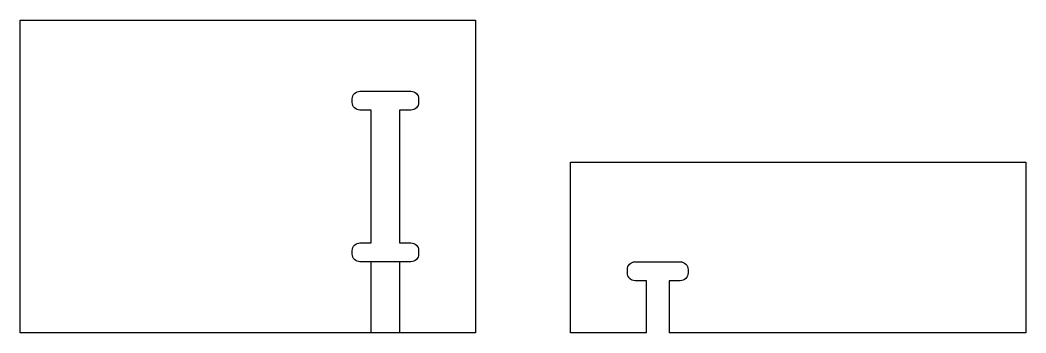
# Model space of a CAD drawing. Extents: x 265 to 795, y 5 to 170.
import ezdxf

# ---------------------------------------------------------------- set-up
doc = ezdxf.new("R2010")
doc.units = 0
doc.layers.add('1', color=7, linetype='CONTINUOUS')

msp = doc.modelspace()

# ---------------------------------------------------------------- linework, layer by layer
at = {"layer": '1', "color": 7, "linetype": 'CONTINUOUS'}
for p, q in [((449.90336, 5.2809), (449.90336, 42.7809)), ((464.90336, 42.7809), (464.90336, 5.2809))]:
    msp.add_line(p, q, dxfattribs=at)
for points in [[(449.90336, 5.2809), (264.90336, 5.2809), (264.90336, 5.2809), (264.90336, 170.2809), (264.90336, 170.2809), (504.90336, 170.2809), (504.90336, 170.2809), (504.90336, 5.2809), (504.90336, 5.2809), (464.90336, 5.2809), (464.90336, 5.2809), (449.90336, 5.2809)], [(594.90336, 5.2809), (554.90336, 5.2809), (554.90336, 5.2809), (554.90336, 95.2809), (554.90336, 95.2809), (794.90336, 95.2809), (794.90336, 95.2809), (794.90336, 5.2809), (794.90336, 5.2809), (606.90336, 5.2809)]]:
    msp.add_lwpolyline(points, dxfattribs=at)
msp.add_lwpolyline([(464.90336, 122.7809), (464.90336, 52.7809), (464.90336, 52.7809), (470.80336, 52.7809), (470.80336, 52.780901, -0.414214), (474.90336, 48.680901), (474.90336, 48.6809), (474.90336, 46.8809), (474.90336, 46.880901, -0.414214), (470.80336, 42.780901), (470.80336, 42.7809), (464.90336, 42.7809), (464.90336, 42.78089), (464.90336, 42.7809), (449.90336, 42.7809), (449.90336, 42.7809), (444.00336, 42.7809), (444.00336, 42.780901, -0.414214), (439.90336, 46.880901), (439.90336, 46.8809), (439.90336, 48.6809), (439.90336, 48.680901, -0.414214), (444.00336, 52.780901), (444.00336, 52.7809), (449.90336, 52.7809), (449.90336, 52.7809), (449.90336, 122.7809), (449.90336, 122.7809), (444.00336, 122.7809), (444.00336, 122.780901, -0.414214), (439.90336, 126.880901), (439.90336, 126.8809), (439.90336, 128.6809), (439.90336, 128.680901, -0.414214), (444.00336, 132.780901), (444.00336, 132.7809), (470.80336, 132.7809), (470.80336, 132.780901, -0.414214), (474.90336, 128.680901), (474.90336, 128.6809), (474.90336, 126.8809), (474.90336, 126.880901, -0.414214), (470.80336, 122.780901), (470.80336, 122.7809)], format="xyb", close=True, dxfattribs=at)
msp.add_lwpolyline([(594.90336, 5.2809), (594.90336, 32.7809), (594.90336, 32.7809), (589.00336, 32.7809), (589.00336, 32.780901, -0.414214), (584.90336, 36.880901), (584.90336, 36.8809), (584.90336, 38.6809), (584.90336, 38.680901, -0.414214), (589.00336, 42.780901), (589.00336, 42.7809), (612.80336, 42.7809), (612.80336, 42.780901, -0.414214), (616.90336, 38.680901), (616.90336, 38.6809), (616.90336, 36.8809), (616.90336, 36.880901, -0.414214), (612.80336, 32.780901), (612.80336, 32.7809), (606.90336, 32.7809), (606.90336, 32.7809), (606.90336, 5.2809)], format="xyb", dxfattribs=at)

doc.saveas('drawing.dxf')
